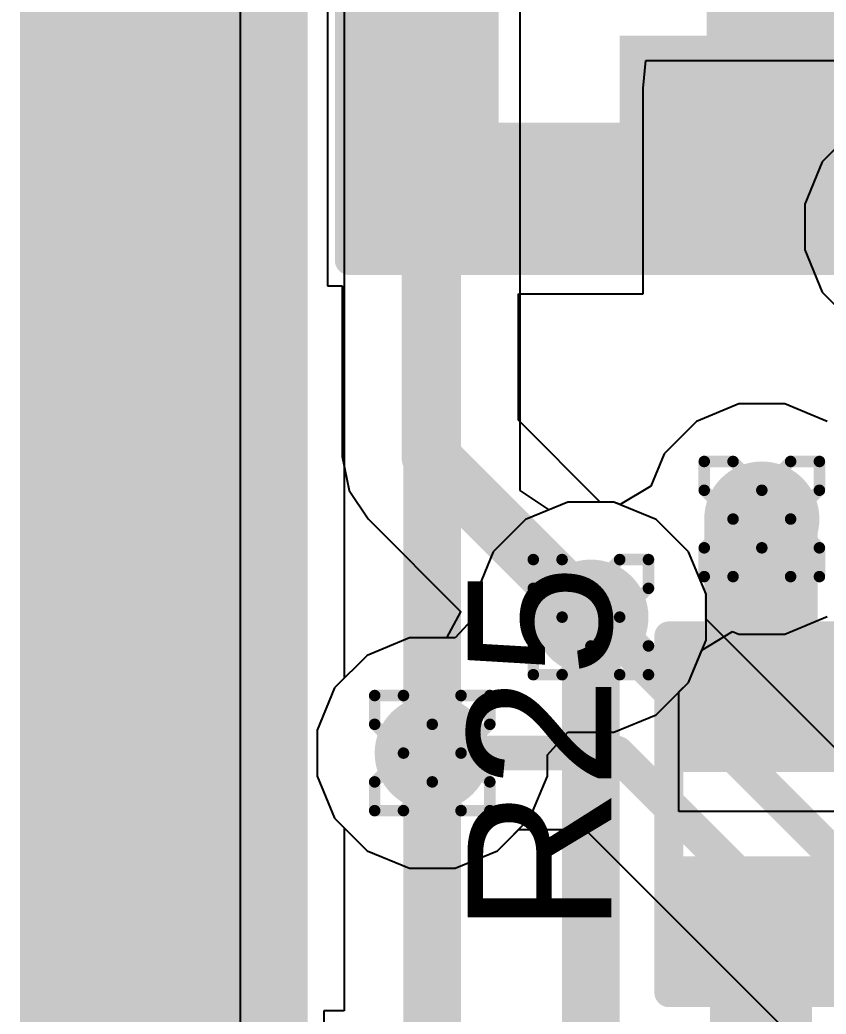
# Model space of a CAD drawing. Header units: inches. Extents: x -13 to 366, y -4 to 120.
# Drawn here: x -4.044 to -0.488, y 16.614 to 21.001 of the extents above; entities that cross this region are included whole.
import ezdxf

# ---------------------------------------------------------------- set-up
doc = ezdxf.new("R2010")
doc.units = ezdxf.units.IN
for name, color, linetype in [('Board_outline', 56, 'Continuous'), ('Bottom Layer', 5, 'Continuous'), ('Bottom Overlay', 54, 'Continuous'), ('Drill Drawing', 1, 'Continuous'), ('GND', 16, 'Continuous'), ('Keep-Out Layer', 6, 'Continuous'), ('POWER', 76, 'Continuous'), ('Top Layer', 1, 'Continuous'), ('Top Overlay', 2, 'Continuous'), ('Top Paste', 8, 'Continuous'), ('Top Solder', 216, 'Continuous'), ('Via Holes', 16, 'Continuous')]:
    doc.layers.add(name, color=color, linetype=linetype)
doc.styles.add('Arial', font='', dxfattribs={"height": 0.2})
doc.styles.get('Arial').set_extended_font_data('Arial')

# ---------------------------------------------------------------- blocks, each defined once
blk = doc.blocks.new('R___0402_7')
at = {"layer": 'Top Layer'}
for points in [[(-0.6985, -0.3175), (-0.6985, 0.3175), (-0.2413, 0.3175), (-0.2413, -0.3175)], [(0.2413, -0.3175), (0.2413, 0.3175), (0.6985, 0.3175), (0.6985, -0.3175)]]:
    blk.add_hatch(color=1, dxfattribs=at).paths.add_polyline_path(points)
at = {"layer": 'Top Paste'}
for points in [[(-0.6985, -0.3175), (-0.6985, 0.3175), (-0.2413, 0.3175), (-0.2413, -0.3175)], [(0.2413, -0.3175), (0.2413, 0.3175), (0.6985, 0.3175), (0.6985, -0.3175)]]:
    blk.add_hatch(color=8, dxfattribs=at).paths.add_polyline_path(points)
at = {"layer": 'Top Solder'}
for points in [[(-0.7535, -0.3725), (-0.7535, 0.3725), (-0.1863, 0.3725), (-0.1863, -0.3725)], [(0.1863, -0.3725), (0.1863, 0.3725), (0.7535, 0.3725), (0.7535, -0.3725)]]:
    blk.add_hatch(color=216, dxfattribs=at).paths.add_polyline_path(points)
at = {"layer": 'Top Overlay'}
for points in [[(-0.7874, 0.4064, 0.127, 0.127, 0), (0.7874, 0.4064, 0.127, 0.127, 0)], [(-0.7874, 0.4064, 0.127, 0.127, 0), (-0.7874, -0.4064, 0.127, 0.127, 0)], [(0.7874, 0.4064, 0.127, 0.127, 0), (0.7874, -0.4064, 0.127, 0.127, 0)], [(-0.7874, -0.4064, 0.127, 0.127, 0), (0.7874, -0.4064, 0.127, 0.127, 0)], [(-0.8128, -0.4318, 0.00323, 0.00323, 0), (0.8128, -0.4318, 0.00323, 0.00323, 0)]]:
    blk.add_lwpolyline(points, format="xyseb", dxfattribs=at)
for points in [[(-0.8191, 0.4064, 0.0635, 0.0635, 1), (-0.7556, 0.4064, 0.0635, 0.0635, 1)], [(-0.8191, 0.4064, 0.0635, 0.0635, 1), (-0.7556, 0.4064, 0.0635, 0.0635, 1)], [(0.7556, 0.4064, 0.0635, 0.0635, 1), (0.8191, 0.4064, 0.0635, 0.0635, 1)], [(0.7556, 0.4064, 0.0635, 0.0635, 1), (0.8191, 0.4064, 0.0635, 0.0635, 1)], [(-0.8191, -0.4064, 0.0635, 0.0635, 1), (-0.7556, -0.4064, 0.0635, 0.0635, 1)], [(-0.8191, -0.4064, 0.0635, 0.0635, 1), (-0.7556, -0.4064, 0.0635, 0.0635, 1)], [(0.7556, -0.4064, 0.0635, 0.0635, 1), (0.8191, -0.4064, 0.0635, 0.0635, 1)], [(0.7556, -0.4064, 0.0635, 0.0635, 1), (0.8191, -0.4064, 0.0635, 0.0635, 1)], [(-0.8136, -0.4318, 0.00161, 0.00161, 1), (-0.812, -0.4318, 0.00161, 0.00161, 1)], [(0.812, -0.4318, 0.00161, 0.00161, 1), (0.8136, -0.4318, 0.00161, 0.00161, 1)]]:
    blk.add_lwpolyline(points, format="xyseb", close=True, dxfattribs=at)
blk = doc.blocks.new('12_LGA__2_2__22')
at = {"layer": 'Top Layer'}
for points in [[(-0.96, 0.925), (-0.56, 0.925), (-0.56, 0.575), (-0.96, 0.575)], [(-0.425, 0.96), (-0.075, 0.96), (-0.075, 0.56), (-0.425, 0.56)], [(0.075, 0.96), (0.425, 0.96), (0.425, 0.56), (0.075, 0.56)], [(0.56, 0.925), (0.96, 0.925), (0.96, 0.575), (0.56, 0.575)], [(-0.96, 0.425), (-0.56, 0.425), (-0.56, 0.075), (-0.96, 0.075)], [(0.56, 0.425), (0.96, 0.425), (0.96, 0.075), (0.56, 0.075)], [(-0.96, -0.075), (-0.56, -0.075), (-0.56, -0.425), (-0.96, -0.425)], [(0.56, -0.075), (0.96, -0.075), (0.96, -0.425), (0.56, -0.425)], [(-0.425, -0.56), (-0.075, -0.56), (-0.075, -0.96), (-0.425, -0.96)], [(0.075, -0.56), (0.425, -0.56), (0.425, -0.96), (0.075, -0.96)], [(-0.96, -0.575), (-0.56, -0.575), (-0.56, -0.925), (-0.96, -0.925)], [(0.56, -0.575), (0.96, -0.575), (0.96, -0.925), (0.56, -0.925)]]:
    blk.add_hatch(color=1, dxfattribs=at).paths.add_polyline_path(points)
at = {"layer": 'Top Paste'}
for points in [[(-0.96, 0.925), (-0.56, 0.925), (-0.56, 0.575), (-0.96, 0.575)], [(-0.425, 0.96), (-0.075, 0.96), (-0.075, 0.56), (-0.425, 0.56)], [(0.075, 0.96), (0.425, 0.96), (0.425, 0.56), (0.075, 0.56)], [(0.56, 0.925), (0.96, 0.925), (0.96, 0.575), (0.56, 0.575)], [(-0.96, 0.425), (-0.56, 0.425), (-0.56, 0.075), (-0.96, 0.075)], [(0.56, 0.425), (0.96, 0.425), (0.96, 0.075), (0.56, 0.075)], [(-0.96, -0.075), (-0.56, -0.075), (-0.56, -0.425), (-0.96, -0.425)], [(0.56, -0.075), (0.96, -0.075), (0.96, -0.425), (0.56, -0.425)], [(-0.425, -0.56), (-0.075, -0.56), (-0.075, -0.96), (-0.425, -0.96)], [(0.075, -0.56), (0.425, -0.56), (0.425, -0.96), (0.075, -0.96)], [(-0.96, -0.575), (-0.56, -0.575), (-0.56, -0.925), (-0.96, -0.925)], [(0.56, -0.575), (0.96, -0.575), (0.96, -0.925), (0.56, -0.925)]]:
    blk.add_hatch(color=8, dxfattribs=at).paths.add_polyline_path(points)
at = {"layer": 'Top Solder'}
for points in [[(-0.5266, 1.0616), (0.0266, 1.0616), (0.0266, 0.4584), (-0.5266, 0.4584)], [(-0.0266, 1.0616), (0.5266, 1.0616), (0.5266, 0.4584), (-0.0266, 0.4584)], [(-1.0616, 1.0266), (-0.4584, 1.0266), (-0.4584, 0.4734), (-1.0616, 0.4734)], [(0.4584, 1.0266), (1.0616, 1.0266), (1.0616, 0.4734), (0.4584, 0.4734)], [(-1.0616, 0.5266), (-0.4584, 0.5266), (-0.4584, -0.0266), (-1.0616, -0.0266)], [(0.4584, 0.5266), (1.0616, 0.5266), (1.0616, -0.0266), (0.4584, -0.0266)], [(-1.0616, 0.0266), (-0.4584, 0.0266), (-0.4584, -0.5266), (-1.0616, -0.5266)], [(0.4584, 0.0266), (1.0616, 0.0266), (1.0616, -0.5266), (0.4584, -0.5266)], [(-1.0616, -0.4734), (-0.4584, -0.4734), (-0.4584, -1.0266), (-1.0616, -1.0266)], [(-0.5266, -0.4584), (0.0266, -0.4584), (0.0266, -1.0616), (-0.5266, -1.0616)], [(-0.0266, -0.4584), (0.5266, -0.4584), (0.5266, -1.0616), (-0.0266, -1.0616)], [(0.4584, -0.4734), (1.0616, -0.4734), (1.0616, -1.0266), (0.4584, -1.0266)]]:
    blk.add_hatch(color=216, dxfattribs=at).paths.add_polyline_path(points)
at = {"layer": 'Top Overlay'}
for points in [[(-1.0414, 1.0922, 0.127, 0.127, 0), (1.1176, 1.0922, 0.127, 0.127, 0)], [(1.1176, -1.0668, 0.127, 0.127, 0), (1.1176, 1.0922, 0.127, 0.127, 0)], [(-1.2446, 0.635, 0.127, 0.127, 0), (-1.2446, 0.889, 0.127, 0.127, 0)], [(-1.2446, 0.889, 0.127, 0.127, 0), (-1.1176, 0.762, 0.127, 0.127, 0)], [(-1.2446, 0.635, 0.127, 0.127, 0), (-1.1176, 0.762, 0.127, 0.127, 0)], [(-1.1176, -1.0668, 0.127, 0.127, 0), (-1.1176, 0.4826, 0.127, 0.127, 0)], [(-1.1176, -1.0668, 0.127, 0.127, 0), (1.1176, -1.0668, 0.127, 0.127, 0)]]:
    blk.add_lwpolyline(points, format="xyseb", dxfattribs=at)
for points in [[(-1.0732, 1.0922, 0.0635, 0.0635, 1), (-1.0096, 1.0922, 0.0635, 0.0635, 1)], [(1.0858, 1.0922, 0.0635, 0.0635, 1), (1.1494, 1.0922, 0.0635, 0.0635, 1)], [(1.0858, 1.0922, 0.0635, 0.0635, 1), (1.1494, 1.0922, 0.0635, 0.0635, 1)], [(-1.2764, 0.889, 0.0635, 0.0635, 1), (-1.2128, 0.889, 0.0635, 0.0635, 1)], [(-1.2764, 0.889, 0.0635, 0.0635, 1), (-1.2128, 0.889, 0.0635, 0.0635, 1)], [(-1.1494, 0.762, 0.0635, 0.0635, 1), (-1.0858, 0.762, 0.0635, 0.0635, 1)], [(-1.1494, 0.762, 0.0635, 0.0635, 1), (-1.0858, 0.762, 0.0635, 0.0635, 1)], [(-1.2764, 0.635, 0.0635, 0.0635, 1), (-1.2128, 0.635, 0.0635, 0.0635, 1)], [(-1.2764, 0.635, 0.0635, 0.0635, 1), (-1.2128, 0.635, 0.0635, 0.0635, 1)], [(-1.1494, 0.4826, 0.0635, 0.0635, 1), (-1.0858, 0.4826, 0.0635, 0.0635, 1)], [(-1.1494, -1.0668, 0.0635, 0.0635, 1), (-1.0858, -1.0668, 0.0635, 0.0635, 1)], [(-1.1494, -1.0668, 0.0635, 0.0635, 1), (-1.0858, -1.0668, 0.0635, 0.0635, 1)], [(1.0858, -1.0668, 0.0635, 0.0635, 1), (1.1494, -1.0668, 0.0635, 0.0635, 1)], [(1.0858, -1.0668, 0.0635, 0.0635, 1), (1.1494, -1.0668, 0.0635, 0.0635, 1)]]:
    blk.add_lwpolyline(points, format="xyseb", close=True, dxfattribs=at)

msp = doc.modelspace()

# ---------------------------------------------------------------- hatches: boundary and pattern name
at = {"layer": 'Bottom Layer'}
h = msp.add_hatch(color=5, dxfattribs=at)
edge = h.paths.add_edge_path()
edge.add_arc((-0.7711, 18.7985), 0.254, 0, 360)
h = msp.add_hatch(color=5, dxfattribs=at)
edge = h.paths.add_edge_path()
edge.add_arc((-1.5251, 18.3657), 0.254, 0, 360)
h = msp.add_hatch(color=5, dxfattribs=at)
edge = h.paths.add_edge_path()
edge.add_arc((-2.2249, 17.7658), 0.254, 0, 360)
at = {"layer": 'GND'}
h = msp.add_hatch(color=16, dxfattribs=at)
edge = h.paths.add_edge_path()
edge.add_arc((-0.7711, 18.7985), 0.254, 0, 360)
h = msp.add_hatch(color=16, dxfattribs=at)
edge = h.paths.add_edge_path()
edge.add_arc((-1.5251, 18.3657), 0.254, 0, 360)
h = msp.add_hatch(color=16, dxfattribs=at)
edge = h.paths.add_edge_path()
edge.add_arc((-2.2249, 17.7658), 0.254, 0, 360)
at = {"layer": 'POWER'}
h = msp.add_hatch(color=76, dxfattribs=at)
edge = h.paths.add_edge_path()
edge.add_arc((-0.7711, 18.7985), 0.254, 0, 360)
h = msp.add_hatch(color=76, dxfattribs=at)
edge = h.paths.add_edge_path()
edge.add_arc((-1.5251, 18.3657), 0.254, 0, 360)
h = msp.add_hatch(color=76, dxfattribs=at)
edge = h.paths.add_edge_path()
edge.add_arc((-2.2249, 17.7658), 0.254, 0, 360)
at = {"layer": 'Top Layer'}
for points in [[(-1.3982, 20.0458), (-0.5132, 20.0458), (-0.5132, 20.9308), (-1.3982, 20.9308)], [(-1.3982, 19.8836), (1.9283, 19.8836), (1.9283, 20.2836), (-1.3982, 20.2836)], [(-1.0251, 17.7658), (-0.5251, 17.7658), (-0.5251, 18.7985), (-1.0251, 18.7985)], [(-1.0001, 15.9251), (-0.5501, 15.9251), (-0.5501, 17.026), (-1.0001, 17.026)]]:
    msp.add_hatch(color=1, dxfattribs=at).paths.add_polyline_path(points)
h = msp.add_hatch(color=1, dxfattribs=at)
edge = h.paths.add_edge_path()
edge.add_arc((-0.7711, 18.7985), 0.254, 0, 360)
h = msp.add_hatch(color=1, dxfattribs=at)
edge = h.paths.add_edge_path()
edge.add_arc((-1.5251, 18.3657), 0.254, 0, 360)
h = msp.add_hatch(color=1, dxfattribs=at)
edge = h.paths.add_edge_path()
edge.add_arc((-2.2249, 17.7658), 0.254, 0, 360)
at = {"layer": 'Via Holes'}
h = msp.add_hatch(color=7, dxfattribs=at)
edge = h.paths.add_edge_path()
edge.add_arc((-0.7711, 18.7985), 0.127, 0, 360)
h = msp.add_hatch(color=7, dxfattribs=at)
edge = h.paths.add_edge_path()
edge.add_arc((-1.5251, 18.3657), 0.127, 0, 360)
h = msp.add_hatch(color=7, dxfattribs=at)
edge = h.paths.add_edge_path()
edge.add_arc((-2.2249, 17.7658), 0.127, 0, 360)

# ---------------------------------------------------------------- linework, layer by layer
at = {"layer": 'Board_outline'}
msp.add_lwpolyline([(-3.4089, -2.1087, 0.254, 0.254, 0), (-3.4089, 42.6513, 0.254, 0.254, 0)], format="xyseb", dxfattribs=at)
at = {"layer": 'Bottom Layer'}
for p, q in [((-3.0702, -2.0604), (-3.0702, 42.6767)), ((-2.6134, 22.037), (-2.6134, 18.0957)), ((-1.8365, 18.924), (-1.8365, 22.037)), ((-1.7094, 18.8392), (-1.8365, 18.924)), ((-1.6262, 18.8737), (-1.7094, 18.8392)), ((-1.4241, 18.8737), (-1.6262, 18.8737)), ((-1.2374, 18.7963), (-1.4241, 18.8737)), ((-1.0945, 18.6534), (-1.2374, 18.7963)), ((-1.0171, 18.4667), (-1.0945, 18.6534)), ((-1.0171, 18.2646), (-1.0171, 18.4667)), ((-1.0945, 18.0779), (-1.0171, 18.2646)), ((-2.6134, 18.0957), (-2.6556, 18.0535)), ((-1.2374, 17.935), (-1.0945, 18.0779)), ((-2.6556, 18.0535), (-2.7329, 17.8668)), ((-1.4241, 17.8577), (-1.2374, 17.935)), ((-2.7329, 17.8668), (-2.7329, 17.6647)), ((-1.7169, 17.7578), (-1.6262, 17.8577)), ((-1.6262, 17.8577), (-1.4241, 17.8577)), ((-1.7169, 17.6647), (-1.7169, 17.7578)), ((-2.7329, 17.6647), (-2.6556, 17.478)), ((-1.7943, 17.478), (-1.7169, 17.6647)), ((-2.6556, 17.478), (-2.5127, 17.3351)), ((-1.9372, 17.3351), (-1.7943, 17.478)), ((-2.5127, 17.3351), (-2.326, 17.2578)), ((-2.1239, 17.2578), (-1.9372, 17.3351)), ((-2.326, 17.2578), (-2.1239, 17.2578))]:
    msp.add_line(p, q, dxfattribs=at)
msp.add_lwpolyline([(-2.2249, 17.7658, 0.254, 0.254, 0), (-2.2249, 22.367, 0.254, 0.254, 0)], format="xyseb", dxfattribs=at)
msp.add_lwpolyline([(-2.2884, 17.7658, 0.127, 0.127, 1), (-2.1614, 17.7658, 0.127, 0.127, 1)], format="xyseb", close=True, dxfattribs=at)
at = {"layer": 'Bottom Overlay'}
msp.add_lwpolyline([(-3.4089, -2.0833, 1.27, 1.27, 0), (-3.4089, 42.6767, 1.27, 1.27, 0)], format="xyseb", dxfattribs=at)
msp.add_lwpolyline([(-3.4089, -2.0833, 1.27, 1.27, 0), (-3.4089, 42.6767, 1.27, 1.27, 0)], format="xyseb", dxfattribs=at)
at = {"layer": 'Drill Drawing'}
for points in [[(-1.0251, 18.9255, 0.0508, 0.0508, 0), (-1.0251, 19.0525, 0.0508, 0.0508, 0)], [(-1.0251, 19.0525, 0.0508, 0.0508, 0), (-0.8981, 19.0525, 0.0508, 0.0508, 0)], [(-0.8981, 19.0525, 0.0508, 0.0508, 0), (-0.7711, 18.9255, 0.0508, 0.0508, 0)], [(-0.7711, 18.9255, 0.0508, 0.0508, 0), (-0.6441, 19.0525, 0.0508, 0.0508, 0)], [(-0.6441, 19.0525, 0.0508, 0.0508, 0), (-0.5171, 19.0525, 0.0508, 0.0508, 0)], [(-0.5171, 18.9255, 0.0508, 0.0508, 0), (-0.5171, 19.0525, 0.0508, 0.0508, 0)], [(-1.0251, 18.9255, 0.0508, 0.0508, 0), (-0.8981, 18.7985, 0.0508, 0.0508, 0)], [(-0.6441, 18.7985, 0.0508, 0.0508, 0), (-0.5171, 18.9255, 0.0508, 0.0508, 0)], [(-1.0251, 18.6715, 0.0508, 0.0508, 0), (-0.8981, 18.7985, 0.0508, 0.0508, 0)], [(-0.6441, 18.7985, 0.0508, 0.0508, 0), (-0.5171, 18.6715, 0.0508, 0.0508, 0)], [(-1.0251, 18.5445, 0.0508, 0.0508, 0), (-1.0251, 18.6715, 0.0508, 0.0508, 0)], [(-0.8981, 18.5445, 0.0508, 0.0508, 0), (-0.7711, 18.6715, 0.0508, 0.0508, 0)], [(-0.7711, 18.6715, 0.0508, 0.0508, 0), (-0.6441, 18.5445, 0.0508, 0.0508, 0)], [(-0.5171, 18.5445, 0.0508, 0.0508, 0), (-0.5171, 18.6715, 0.0508, 0.0508, 0)], [(-1.7791, 18.4927, 0.0508, 0.0508, 0), (-1.7791, 18.6197, 0.0508, 0.0508, 0)], [(-1.7791, 18.6197, 0.0508, 0.0508, 0), (-1.6521, 18.6197, 0.0508, 0.0508, 0)], [(-1.6521, 18.6197, 0.0508, 0.0508, 0), (-1.5251, 18.4927, 0.0508, 0.0508, 0)], [(-1.5251, 18.4927, 0.0508, 0.0508, 0), (-1.3981, 18.6197, 0.0508, 0.0508, 0)], [(-1.3981, 18.6197, 0.0508, 0.0508, 0), (-1.2711, 18.6197, 0.0508, 0.0508, 0)], [(-1.2711, 18.4927, 0.0508, 0.0508, 0), (-1.2711, 18.6197, 0.0508, 0.0508, 0)], [(-1.0251, 18.5445, 0.0508, 0.0508, 0), (-0.8981, 18.5445, 0.0508, 0.0508, 0)], [(-0.6441, 18.5445, 0.0508, 0.0508, 0), (-0.5171, 18.5445, 0.0508, 0.0508, 0)], [(-1.7791, 18.4927, 0.0508, 0.0508, 0), (-1.6521, 18.3657, 0.0508, 0.0508, 0)], [(-1.3981, 18.3657, 0.0508, 0.0508, 0), (-1.2711, 18.4927, 0.0508, 0.0508, 0)], [(-1.7791, 18.2387, 0.0508, 0.0508, 0), (-1.6521, 18.3657, 0.0508, 0.0508, 0)], [(-1.3981, 18.3657, 0.0508, 0.0508, 0), (-1.2711, 18.2387, 0.0508, 0.0508, 0)], [(-1.7791, 18.1117, 0.0508, 0.0508, 0), (-1.7791, 18.2387, 0.0508, 0.0508, 0)], [(-1.6521, 18.1117, 0.0508, 0.0508, 0), (-1.5251, 18.2387, 0.0508, 0.0508, 0)], [(-1.5251, 18.2387, 0.0508, 0.0508, 0), (-1.3981, 18.1117, 0.0508, 0.0508, 0)], [(-1.2711, 18.1117, 0.0508, 0.0508, 0), (-1.2711, 18.2387, 0.0508, 0.0508, 0)], [(-1.7791, 18.1117, 0.0508, 0.0508, 0), (-1.6521, 18.1117, 0.0508, 0.0508, 0)], [(-1.3981, 18.1117, 0.0508, 0.0508, 0), (-1.2711, 18.1117, 0.0508, 0.0508, 0)], [(-2.4789, 17.8928, 0.0508, 0.0508, 0), (-2.4789, 18.0198, 0.0508, 0.0508, 0)], [(-2.4789, 18.0198, 0.0508, 0.0508, 0), (-2.3519, 18.0198, 0.0508, 0.0508, 0)], [(-2.3519, 18.0198, 0.0508, 0.0508, 0), (-2.2249, 17.8928, 0.0508, 0.0508, 0)], [(-2.2249, 17.8928, 0.0508, 0.0508, 0), (-2.0979, 18.0198, 0.0508, 0.0508, 0)], [(-2.0979, 18.0198, 0.0508, 0.0508, 0), (-1.9709, 18.0198, 0.0508, 0.0508, 0)], [(-1.9709, 17.8928, 0.0508, 0.0508, 0), (-1.9709, 18.0198, 0.0508, 0.0508, 0)], [(-2.4789, 17.8928, 0.0508, 0.0508, 0), (-2.3519, 17.7658, 0.0508, 0.0508, 0)], [(-2.0979, 17.7658, 0.0508, 0.0508, 0), (-1.9709, 17.8928, 0.0508, 0.0508, 0)], [(-2.4789, 17.6388, 0.0508, 0.0508, 0), (-2.3519, 17.7658, 0.0508, 0.0508, 0)], [(-2.0979, 17.7658, 0.0508, 0.0508, 0), (-1.9709, 17.6388, 0.0508, 0.0508, 0)], [(-2.4789, 17.5118, 0.0508, 0.0508, 0), (-2.4789, 17.6388, 0.0508, 0.0508, 0)], [(-2.3519, 17.5118, 0.0508, 0.0508, 0), (-2.2249, 17.6388, 0.0508, 0.0508, 0)], [(-2.2249, 17.6388, 0.0508, 0.0508, 0), (-2.0979, 17.5118, 0.0508, 0.0508, 0)], [(-1.9709, 17.5118, 0.0508, 0.0508, 0), (-1.9709, 17.6388, 0.0508, 0.0508, 0)], [(-2.4789, 17.5118, 0.0508, 0.0508, 0), (-2.3519, 17.5118, 0.0508, 0.0508, 0)], [(-2.0979, 17.5118, 0.0508, 0.0508, 0), (-1.9709, 17.5118, 0.0508, 0.0508, 0)]]:
    msp.add_lwpolyline(points, format="xyseb", dxfattribs=at)
for points in [[(-1.0378, 19.0525, 0.0254, 0.0254, 1), (-1.0124, 19.0525, 0.0254, 0.0254, 1)], [(-1.0378, 19.0525, 0.0254, 0.0254, 1), (-1.0124, 19.0525, 0.0254, 0.0254, 1)], [(-0.9108, 19.0525, 0.0254, 0.0254, 1), (-0.8854, 19.0525, 0.0254, 0.0254, 1)], [(-0.9108, 19.0525, 0.0254, 0.0254, 1), (-0.8854, 19.0525, 0.0254, 0.0254, 1)], [(-0.6568, 19.0525, 0.0254, 0.0254, 1), (-0.6314, 19.0525, 0.0254, 0.0254, 1)], [(-0.6568, 19.0525, 0.0254, 0.0254, 1), (-0.6314, 19.0525, 0.0254, 0.0254, 1)], [(-0.5298, 19.0525, 0.0254, 0.0254, 1), (-0.5044, 19.0525, 0.0254, 0.0254, 1)], [(-0.5298, 19.0525, 0.0254, 0.0254, 1), (-0.5044, 19.0525, 0.0254, 0.0254, 1)], [(-1.0378, 18.9255, 0.0254, 0.0254, 1), (-1.0124, 18.9255, 0.0254, 0.0254, 1)], [(-1.0378, 18.9255, 0.0254, 0.0254, 1), (-1.0124, 18.9255, 0.0254, 0.0254, 1)], [(-0.7838, 18.9255, 0.0254, 0.0254, 1), (-0.7584, 18.9255, 0.0254, 0.0254, 1)], [(-0.7838, 18.9255, 0.0254, 0.0254, 1), (-0.7584, 18.9255, 0.0254, 0.0254, 1)], [(-0.5298, 18.9255, 0.0254, 0.0254, 1), (-0.5044, 18.9255, 0.0254, 0.0254, 1)], [(-0.5298, 18.9255, 0.0254, 0.0254, 1), (-0.5044, 18.9255, 0.0254, 0.0254, 1)], [(-0.9108, 18.7985, 0.0254, 0.0254, 1), (-0.8854, 18.7985, 0.0254, 0.0254, 1)], [(-0.9108, 18.7985, 0.0254, 0.0254, 1), (-0.8854, 18.7985, 0.0254, 0.0254, 1)], [(-0.6568, 18.7985, 0.0254, 0.0254, 1), (-0.6314, 18.7985, 0.0254, 0.0254, 1)], [(-0.6568, 18.7985, 0.0254, 0.0254, 1), (-0.6314, 18.7985, 0.0254, 0.0254, 1)], [(-1.0378, 18.6715, 0.0254, 0.0254, 1), (-1.0124, 18.6715, 0.0254, 0.0254, 1)], [(-1.0378, 18.6715, 0.0254, 0.0254, 1), (-1.0124, 18.6715, 0.0254, 0.0254, 1)], [(-0.7838, 18.6715, 0.0254, 0.0254, 1), (-0.7584, 18.6715, 0.0254, 0.0254, 1)], [(-0.7838, 18.6715, 0.0254, 0.0254, 1), (-0.7584, 18.6715, 0.0254, 0.0254, 1)], [(-0.5298, 18.6715, 0.0254, 0.0254, 1), (-0.5044, 18.6715, 0.0254, 0.0254, 1)], [(-0.5298, 18.6715, 0.0254, 0.0254, 1), (-0.5044, 18.6715, 0.0254, 0.0254, 1)], [(-1.7918, 18.6197, 0.0254, 0.0254, 1), (-1.7664, 18.6197, 0.0254, 0.0254, 1)], [(-1.7918, 18.6197, 0.0254, 0.0254, 1), (-1.7664, 18.6197, 0.0254, 0.0254, 1)], [(-1.6648, 18.6197, 0.0254, 0.0254, 1), (-1.6394, 18.6197, 0.0254, 0.0254, 1)], [(-1.6648, 18.6197, 0.0254, 0.0254, 1), (-1.6394, 18.6197, 0.0254, 0.0254, 1)], [(-1.4108, 18.6197, 0.0254, 0.0254, 1), (-1.3854, 18.6197, 0.0254, 0.0254, 1)], [(-1.4108, 18.6197, 0.0254, 0.0254, 1), (-1.3854, 18.6197, 0.0254, 0.0254, 1)], [(-1.2838, 18.6197, 0.0254, 0.0254, 1), (-1.2584, 18.6197, 0.0254, 0.0254, 1)], [(-1.2838, 18.6197, 0.0254, 0.0254, 1), (-1.2584, 18.6197, 0.0254, 0.0254, 1)], [(-1.0378, 18.5445, 0.0254, 0.0254, 1), (-1.0124, 18.5445, 0.0254, 0.0254, 1)], [(-1.0378, 18.5445, 0.0254, 0.0254, 1), (-1.0124, 18.5445, 0.0254, 0.0254, 1)], [(-0.9108, 18.5445, 0.0254, 0.0254, 1), (-0.8854, 18.5445, 0.0254, 0.0254, 1)], [(-0.9108, 18.5445, 0.0254, 0.0254, 1), (-0.8854, 18.5445, 0.0254, 0.0254, 1)], [(-0.6568, 18.5445, 0.0254, 0.0254, 1), (-0.6314, 18.5445, 0.0254, 0.0254, 1)], [(-0.6568, 18.5445, 0.0254, 0.0254, 1), (-0.6314, 18.5445, 0.0254, 0.0254, 1)], [(-0.5298, 18.5445, 0.0254, 0.0254, 1), (-0.5044, 18.5445, 0.0254, 0.0254, 1)], [(-0.5298, 18.5445, 0.0254, 0.0254, 1), (-0.5044, 18.5445, 0.0254, 0.0254, 1)], [(-1.7918, 18.4927, 0.0254, 0.0254, 1), (-1.7664, 18.4927, 0.0254, 0.0254, 1)], [(-1.7918, 18.4927, 0.0254, 0.0254, 1), (-1.7664, 18.4927, 0.0254, 0.0254, 1)], [(-1.5378, 18.4927, 0.0254, 0.0254, 1), (-1.5124, 18.4927, 0.0254, 0.0254, 1)], [(-1.5378, 18.4927, 0.0254, 0.0254, 1), (-1.5124, 18.4927, 0.0254, 0.0254, 1)], [(-1.2838, 18.4927, 0.0254, 0.0254, 1), (-1.2584, 18.4927, 0.0254, 0.0254, 1)], [(-1.2838, 18.4927, 0.0254, 0.0254, 1), (-1.2584, 18.4927, 0.0254, 0.0254, 1)], [(-1.6648, 18.3657, 0.0254, 0.0254, 1), (-1.6394, 18.3657, 0.0254, 0.0254, 1)], [(-1.6648, 18.3657, 0.0254, 0.0254, 1), (-1.6394, 18.3657, 0.0254, 0.0254, 1)], [(-1.4108, 18.3657, 0.0254, 0.0254, 1), (-1.3854, 18.3657, 0.0254, 0.0254, 1)], [(-1.4108, 18.3657, 0.0254, 0.0254, 1), (-1.3854, 18.3657, 0.0254, 0.0254, 1)], [(-1.7918, 18.2387, 0.0254, 0.0254, 1), (-1.7664, 18.2387, 0.0254, 0.0254, 1)], [(-1.7918, 18.2387, 0.0254, 0.0254, 1), (-1.7664, 18.2387, 0.0254, 0.0254, 1)], [(-1.5378, 18.2387, 0.0254, 0.0254, 1), (-1.5124, 18.2387, 0.0254, 0.0254, 1)], [(-1.5378, 18.2387, 0.0254, 0.0254, 1), (-1.5124, 18.2387, 0.0254, 0.0254, 1)], [(-1.2838, 18.2387, 0.0254, 0.0254, 1), (-1.2584, 18.2387, 0.0254, 0.0254, 1)], [(-1.2838, 18.2387, 0.0254, 0.0254, 1), (-1.2584, 18.2387, 0.0254, 0.0254, 1)], [(-1.7918, 18.1117, 0.0254, 0.0254, 1), (-1.7664, 18.1117, 0.0254, 0.0254, 1)], [(-1.7918, 18.1117, 0.0254, 0.0254, 1), (-1.7664, 18.1117, 0.0254, 0.0254, 1)], [(-1.6648, 18.1117, 0.0254, 0.0254, 1), (-1.6394, 18.1117, 0.0254, 0.0254, 1)], [(-1.6648, 18.1117, 0.0254, 0.0254, 1), (-1.6394, 18.1117, 0.0254, 0.0254, 1)], [(-1.4108, 18.1117, 0.0254, 0.0254, 1), (-1.3854, 18.1117, 0.0254, 0.0254, 1)], [(-1.4108, 18.1117, 0.0254, 0.0254, 1), (-1.3854, 18.1117, 0.0254, 0.0254, 1)], [(-1.2838, 18.1117, 0.0254, 0.0254, 1), (-1.2584, 18.1117, 0.0254, 0.0254, 1)], [(-1.2838, 18.1117, 0.0254, 0.0254, 1), (-1.2584, 18.1117, 0.0254, 0.0254, 1)], [(-2.4916, 18.0198, 0.0254, 0.0254, 1), (-2.4662, 18.0198, 0.0254, 0.0254, 1)], [(-2.4916, 18.0198, 0.0254, 0.0254, 1), (-2.4662, 18.0198, 0.0254, 0.0254, 1)], [(-2.3646, 18.0198, 0.0254, 0.0254, 1), (-2.3392, 18.0198, 0.0254, 0.0254, 1)], [(-2.3646, 18.0198, 0.0254, 0.0254, 1), (-2.3392, 18.0198, 0.0254, 0.0254, 1)], [(-2.1106, 18.0198, 0.0254, 0.0254, 1), (-2.0852, 18.0198, 0.0254, 0.0254, 1)], [(-2.1106, 18.0198, 0.0254, 0.0254, 1), (-2.0852, 18.0198, 0.0254, 0.0254, 1)], [(-1.9836, 18.0198, 0.0254, 0.0254, 1), (-1.9582, 18.0198, 0.0254, 0.0254, 1)], [(-1.9836, 18.0198, 0.0254, 0.0254, 1), (-1.9582, 18.0198, 0.0254, 0.0254, 1)], [(-2.4916, 17.8928, 0.0254, 0.0254, 1), (-2.4662, 17.8928, 0.0254, 0.0254, 1)], [(-2.4916, 17.8928, 0.0254, 0.0254, 1), (-2.4662, 17.8928, 0.0254, 0.0254, 1)], [(-2.2376, 17.8928, 0.0254, 0.0254, 1), (-2.2122, 17.8928, 0.0254, 0.0254, 1)], [(-2.2376, 17.8928, 0.0254, 0.0254, 1), (-2.2122, 17.8928, 0.0254, 0.0254, 1)], [(-1.9836, 17.8928, 0.0254, 0.0254, 1), (-1.9582, 17.8928, 0.0254, 0.0254, 1)], [(-1.9836, 17.8928, 0.0254, 0.0254, 1), (-1.9582, 17.8928, 0.0254, 0.0254, 1)], [(-2.3646, 17.7658, 0.0254, 0.0254, 1), (-2.3392, 17.7658, 0.0254, 0.0254, 1)], [(-2.3646, 17.7658, 0.0254, 0.0254, 1), (-2.3392, 17.7658, 0.0254, 0.0254, 1)], [(-2.1106, 17.7658, 0.0254, 0.0254, 1), (-2.0852, 17.7658, 0.0254, 0.0254, 1)], [(-2.1106, 17.7658, 0.0254, 0.0254, 1), (-2.0852, 17.7658, 0.0254, 0.0254, 1)], [(-2.4916, 17.6388, 0.0254, 0.0254, 1), (-2.4662, 17.6388, 0.0254, 0.0254, 1)], [(-2.4916, 17.6388, 0.0254, 0.0254, 1), (-2.4662, 17.6388, 0.0254, 0.0254, 1)], [(-2.2376, 17.6388, 0.0254, 0.0254, 1), (-2.2122, 17.6388, 0.0254, 0.0254, 1)], [(-2.2376, 17.6388, 0.0254, 0.0254, 1), (-2.2122, 17.6388, 0.0254, 0.0254, 1)], [(-1.9836, 17.6388, 0.0254, 0.0254, 1), (-1.9582, 17.6388, 0.0254, 0.0254, 1)], [(-1.9836, 17.6388, 0.0254, 0.0254, 1), (-1.9582, 17.6388, 0.0254, 0.0254, 1)], [(-2.4916, 17.5118, 0.0254, 0.0254, 1), (-2.4662, 17.5118, 0.0254, 0.0254, 1)], [(-2.4916, 17.5118, 0.0254, 0.0254, 1), (-2.4662, 17.5118, 0.0254, 0.0254, 1)], [(-2.3646, 17.5118, 0.0254, 0.0254, 1), (-2.3392, 17.5118, 0.0254, 0.0254, 1)], [(-2.3646, 17.5118, 0.0254, 0.0254, 1), (-2.3392, 17.5118, 0.0254, 0.0254, 1)], [(-2.1106, 17.5118, 0.0254, 0.0254, 1), (-2.0852, 17.5118, 0.0254, 0.0254, 1)], [(-2.1106, 17.5118, 0.0254, 0.0254, 1), (-2.0852, 17.5118, 0.0254, 0.0254, 1)], [(-1.9836, 17.5118, 0.0254, 0.0254, 1), (-1.9582, 17.5118, 0.0254, 0.0254, 1)], [(-1.9836, 17.5118, 0.0254, 0.0254, 1), (-1.9582, 17.5118, 0.0254, 0.0254, 1)]]:
    msp.add_lwpolyline(points, format="xyseb", close=True, dxfattribs=at)
at = {"layer": 'GND'}
for p, q in [((-3.0702, -2.0604), (-3.0702, 42.6767)), ((-1.6262, 18.8737), (-1.8129, 18.7963)), ((-1.4241, 18.8737), (-1.6262, 18.8737)), ((-1.2374, 18.7963), (-1.4241, 18.8737)), ((-1.8129, 18.7963), (-1.9558, 18.6534)), ((-1.0945, 18.6534), (-1.2374, 18.7963)), ((-1.9558, 18.6534), (-2.0331, 18.4667)), ((-1.0171, 18.4667), (-1.0945, 18.6534)), ((-2.0331, 18.4667), (-2.0331, 18.3736)), ((-1.0171, 18.3566), (-1.0171, 18.4667)), ((-2.0331, 18.3736), (-2.1239, 18.2738)), ((0.3099, 17.0295), (-1.0171, 18.3566)), ((-2.326, 18.2738), (-2.5127, 18.1964)), ((-2.1239, 18.2738), (-2.326, 18.2738)), ((-2.5127, 18.1964), (-2.6556, 18.0535)), ((-2.6556, 18.0535), (-2.7329, 17.8668)), ((-2.7329, 17.8668), (-2.7329, 17.6647)), ((-2.7329, 17.6647), (-2.6556, 17.478)), ((-2.6556, 17.478), (-2.5127, 17.3351)), ((-1.9372, 17.3351), (-1.8432, 17.4291)), ((-1.8432, 17.4291), (-1.5503, 17.4291)), ((-1.5503, 17.4291), (-0.2204, 16.0992)), ((-2.5127, 17.3351), (-2.326, 17.2578)), ((-2.1239, 17.2578), (-1.9372, 17.3351)), ((-2.326, 17.2578), (-2.1239, 17.2578))]:
    msp.add_line(p, q, dxfattribs=at)
for points in [[(-1.5251, 18.3657, 0.1524, 0.1524, 0), (-1.5024, 18.3657, 0.1524, 0.1524, 0)], [(-1.5024, 18.3657, 0.1524, 0.1524, 0), (0.1705, 16.6928, 0.1524, 0.1524, 0)], [(-2.2249, 17.7658, 0.1524, 0.1524, 0), (-1.4109, 17.7658, 0.1524, 0.1524, 0)], [(-1.4109, 17.7658, 0.1524, 0.1524, 0), (0.0177, 16.3372, 0.1524, 0.1524, 0)]]:
    msp.add_lwpolyline(points, format="xyseb", dxfattribs=at)
for points in [[(-1.5632, 18.3657, 0.0762, 0.0762, 1), (-1.487, 18.3657, 0.0762, 0.0762, 1)], [(-1.5405, 18.3657, 0.0762, 0.0762, 1), (-1.4643, 18.3657, 0.0762, 0.0762, 1)], [(-1.5405, 18.3657, 0.0762, 0.0762, 1), (-1.4643, 18.3657, 0.0762, 0.0762, 1)], [(-2.263, 17.7658, 0.0762, 0.0762, 1), (-2.1868, 17.7658, 0.0762, 0.0762, 1)], [(-1.449, 17.7658, 0.0762, 0.0762, 1), (-1.3728, 17.7658, 0.0762, 0.0762, 1)], [(-1.449, 17.7658, 0.0762, 0.0762, 1), (-1.3728, 17.7658, 0.0762, 0.0762, 1)]]:
    msp.add_lwpolyline(points, format="xyseb", close=True, dxfattribs=at)
at = {"layer": 'Keep-Out Layer'}
msp.add_lwpolyline([(-3.4089, -2.0833, 0.1565, 0.1565, 0), (-3.4089, 42.6767, 0.1565, 0.1565, 0)], format="xyseb", dxfattribs=at)
msp.add_lwpolyline([(-3.4089, -2.0833, 0.1565, 0.1565, 0), (-3.4089, 42.6767, 0.1565, 0.1565, 0)], format="xyseb", dxfattribs=at)
at = {"layer": 'POWER'}
for p, q in [((-3.0702, 7.8863), (-3.0702, 42.6767)), ((-0.3616, 20.5177), (-0.5045, 20.3748)), ((-0.5045, 20.3748), (-0.5819, 20.188)), ((-0.5819, 20.188), (-0.5819, 19.986)), ((-0.5819, 19.986), (-0.5045, 19.7992)), ((-0.5045, 19.7992), (-0.3616, 19.6563)), ((-0.8722, 19.3065), (-1.0589, 19.2291)), ((-0.6701, 19.3065), (-0.8722, 19.3065)), ((-0.4834, 19.2291), (-0.6701, 19.3065)), ((-1.0589, 19.2291), (-1.2018, 19.0862)), ((-1.2018, 19.0862), (-1.2609, 18.9435)), ((-1.2609, 18.9435), (-1.3965, 18.8622)), ((-1.6262, 18.8737), (-1.8129, 18.7963)), ((-1.4241, 18.8737), (-1.6262, 18.8737)), ((-1.3965, 18.8622), (-1.4241, 18.8737)), ((-1.8129, 18.7963), (-1.9558, 18.6534)), ((-1.9558, 18.6534), (-2.0331, 18.4667)), ((-2.0331, 18.4667), (-2.0331, 18.3736)), ((-2.0331, 18.3736), (-2.1239, 18.2738)), ((-0.6701, 18.2905), (-0.4834, 18.3678)), ((-1.0354, 18.2206), (-0.8998, 18.3019)), ((-0.8998, 18.3019), (-0.8722, 18.2905)), ((-2.326, 18.2738), (-2.5127, 18.1964)), ((-2.1239, 18.2738), (-2.326, 18.2738)), ((-0.8722, 18.2905), (-0.6701, 18.2905)), ((-1.0945, 18.0779), (-1.0354, 18.2206)), ((-2.5127, 18.1964), (-2.6556, 18.0535)), ((-1.2374, 17.935), (-1.0945, 18.0779)), ((-2.6556, 18.0535), (-2.7329, 17.8668)), ((-1.4241, 17.8577), (-1.2374, 17.935)), ((-2.7329, 17.8668), (-2.7329, 17.6647)), ((-1.7169, 17.7578), (-1.6262, 17.8577)), ((-1.6262, 17.8577), (-1.4241, 17.8577)), ((-1.7169, 17.6647), (-1.7169, 17.7578)), ((-2.7329, 17.6647), (-2.6556, 17.478)), ((-1.7943, 17.478), (-1.7169, 17.6647)), ((-2.6556, 17.478), (-2.5127, 17.3351)), ((-1.9372, 17.3351), (-1.7943, 17.478)), ((-2.5127, 17.3351), (-2.326, 17.2578)), ((-2.1239, 17.2578), (-1.9372, 17.3351)), ((-2.326, 17.2578), (-2.1239, 17.2578))]:
    msp.add_line(p, q, dxfattribs=at)
at = {"layer": 'Top Layer'}
for p, q in [((-3.0702, -2.0604), (-3.0702, 42.6767)), ((-2.6872, 21.3268), (-2.6872, 20.8268)), ((-2.6872, 20.8268), (-2.6872, 19.8268)), ((-1.2942, 20.6998), (-1.2822, 20.8218)), ((-1.2822, 20.8218), (-0.3328, 20.8218)), ((-1.2942, 19.7918), (-1.2942, 20.6998)), ((-1.2942, 20.6998), (-1.2942, 20.6998)), ((-2.6872, 19.8268), (-2.6217, 19.8268)), ((-2.6217, 19.8268), (-2.6217, 19.0738)), ((-1.8447, 19.2347), (-1.8447, 19.7918)), ((-1.8447, 19.7918), (-1.2942, 19.7918)), ((-1.4838, 18.8737), (-1.8447, 19.2347)), ((-2.6217, 19.0738), (-2.5921, 18.9251)), ((-2.5921, 18.9251), (-2.5079, 18.7991)), ((-1.4241, 18.8737), (-1.4838, 18.8737)), ((-1.2374, 18.7963), (-1.4241, 18.8737)), ((-2.5079, 18.7991), (-2.0999, 18.3911)), ((-1.0945, 18.6534), (-1.2374, 18.7963)), ((-1.0171, 18.4667), (-1.0945, 18.6534)), ((-1.0171, 18.2646), (-1.0171, 18.4667)), ((-2.1003, 18.3891), (-2.1622, 18.2738)), ((-2.0999, 18.3911), (-2.1003, 18.3891)), ((-2.326, 18.2738), (-2.5127, 18.1964)), ((-2.1622, 18.2738), (-2.326, 18.2738)), ((-1.0945, 18.0779), (-1.0171, 18.2646)), ((-2.5127, 18.1964), (-2.6556, 18.0535)), ((-1.1367, 18.0357), (-1.0945, 18.0779)), ((-2.6556, 18.0535), (-2.7329, 17.8668)), ((-1.1367, 17.5086), (-1.1367, 18.0357)), ((-2.7329, 17.8668), (-2.7329, 17.6647)), ((-2.7329, 17.6647), (-2.6556, 17.478)), ((-0.2036, 17.5086), (-1.1367, 17.5086)), ((-2.6556, 17.478), (-2.6134, 17.4358)), ((-2.6134, 17.4358), (-2.6134, 16.6291)), ((-2.6134, 16.6291), (-2.7039, 16.6291)), ((-2.7039, 16.6291), (-2.7039, 15.6711))]:
    msp.add_line(p, q, dxfattribs=at)
for points in [[(-2.2332, 19.0738, 0.254, 0.254, 0), (-2.2332, 20.2558, 0.254, 0.254, 0)], [(-2.2332, 19.0738, 0.254, 0.254, 0), (-1.5251, 18.3657, 0.254, 0.254, 0)], [(-1.5251, 15.7171, 0.254, 0.254, 0), (-1.5251, 18.3657, 0.254, 0.254, 0)], [(-2.2249, 16.1744, 0.254, 0.254, 0), (-2.2249, 17.7658, 0.254, 0.254, 0)], [(-0.7751, 17.026, 0.3048, 0.3048, 0), (2.3975, 17.026, 0.3048, 0.3048, 0)]]:
    msp.add_lwpolyline(points, format="xyseb", dxfattribs=at)
for points in [[(-2.2967, 20.2558, 0.127, 0.127, 1), (-2.1697, 20.2558, 0.127, 0.127, 1)], [(-2.2967, 19.0738, 0.127, 0.127, 1), (-2.1697, 19.0738, 0.127, 0.127, 1)], [(-2.2967, 19.0738, 0.127, 0.127, 1), (-2.1697, 19.0738, 0.127, 0.127, 1)], [(-1.5886, 18.3657, 0.127, 0.127, 1), (-1.4616, 18.3657, 0.127, 0.127, 1)], [(-1.5886, 18.3657, 0.127, 0.127, 1), (-1.4616, 18.3657, 0.127, 0.127, 1)], [(-2.2884, 17.7658, 0.127, 0.127, 1), (-2.1614, 17.7658, 0.127, 0.127, 1)], [(-0.8513, 17.026, 0.1524, 0.1524, 1), (-0.6989, 17.026, 0.1524, 0.1524, 1)]]:
    msp.add_lwpolyline(points, format="xyseb", close=True, dxfattribs=at)
at = {"layer": 'Top Overlay'}
msp.add_lwpolyline([(-3.4089, -2.1087, 1.27, 1.27, 0), (-3.4089, 42.6513, 1.27, 1.27, 0)], format="xyseb", dxfattribs=at)

# ---------------------------------------------------------------- block references
msp.add_blockref('12_LGA__2_2__22', (-1.4732, 21.0058))
at = {"rotation": 90}
msp.add_blockref('R___0402_7', (-0.7751, 17.4959), dxfattribs=at)

# ---------------------------------------------------------------- texts
at = {"layer": 'Top Overlay', "style": 'Arial'}
msp.add_text('R25', height=0.635, rotation=90, dxfattribs=at).set_placement((-1.4344, 16.9688))

doc.saveas('drawing.dxf')
